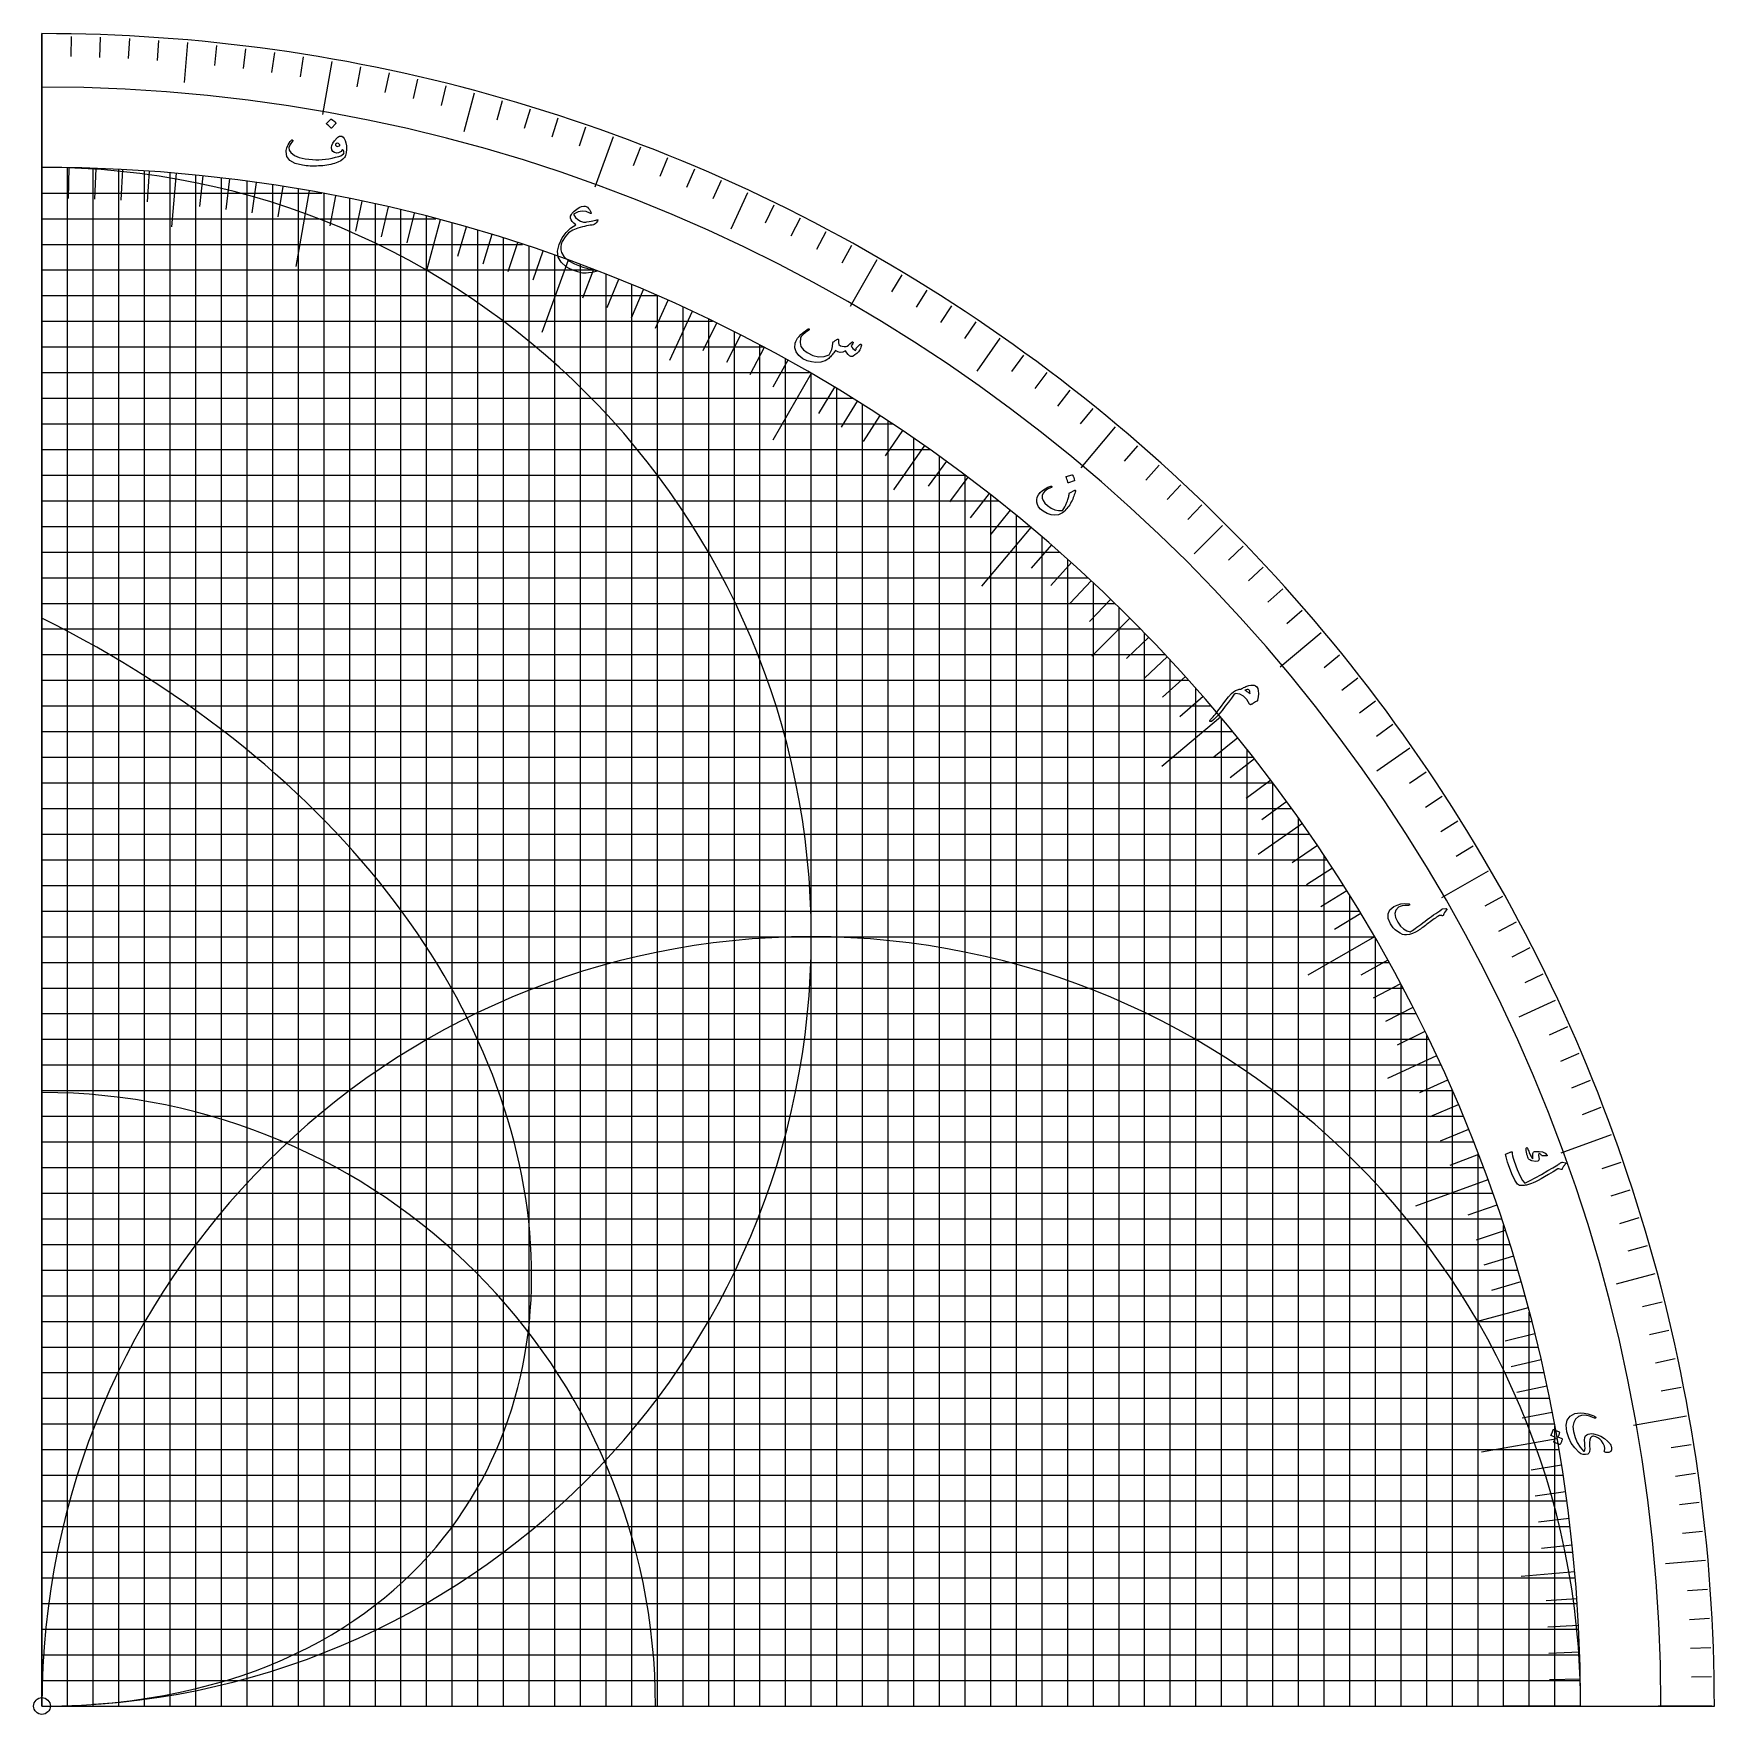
# Model space of a CAD drawing. Header units: millimetres. Extents: x -1 to 125, y -1 to 125.
import ezdxf

# ---------------------------------------------------------------- set-up
doc = ezdxf.new("R2010")
doc.units = ezdxf.units.MM
for name, color, linetype in [('CUT_INNER', 6, 'Continuous'), ('CUT_OUTER', 1, 'Continuous'), ('ENGRAVE', 7, 'Continuous'), ('ENGRAVE_FINE', 8, 'Continuous'), ('TEXT', 5, 'Continuous')]:
    doc.layers.add(name, color=color, linetype=linetype)

msp = doc.modelspace()

# ---------------------------------------------------------------- linework, layer by layer
at = {"layer": 'CUT_INNER'}
msp.add_circle((0, 0), 0.625, dxfattribs=at)
at = {"layer": 'CUT_OUTER'}
msp.add_lwpolyline([(0, 0), (125, 0), (125, 0), (124.9952, 1.0908), (124.981, 2.1816), (124.9572, 3.2721), (124.9239, 4.3624), (124.881, 5.4524), (124.8287, 6.542), (124.7668, 7.6311), (124.6955, 8.7196), (124.6147, 9.8074), (124.5243, 10.8945), (124.4245, 11.9807), (124.3152, 13.0661), (124.1965, 14.1504), (124.0683, 15.2337), (123.9306, 16.3158), (123.7835, 17.3966), (123.627, 18.4762), (123.461, 19.5543), (123.2857, 20.631), (123.101, 21.706), (122.9069, 22.7794), (122.7034, 23.8511), (122.4906, 24.921), (122.2685, 25.989), (122.037, 27.055), (121.7963, 28.1189), (121.5462, 29.1807), (121.287, 30.2402), (121.0185, 31.2975), (120.7407, 32.3524), (120.4538, 33.4048), (120.1577, 34.4547), (119.8525, 35.5019), (119.5381, 36.5465), (119.2146, 37.5882), (118.8821, 38.6271), (118.5405, 39.6631), (118.1898, 40.696), (117.8302, 41.7259), (117.4616, 42.7525), (117.084, 43.7759), (116.6976, 44.796), (116.3022, 45.8127), (115.898, 46.8258), (115.4849, 47.8354), (115.0631, 48.8414), (114.6325, 49.8436), (114.1932, 50.8421), (113.7452, 51.8367), (113.2885, 52.8273), (112.8232, 53.8139), (112.3493, 54.7964), (111.8668, 55.7747), (111.3758, 56.7488), (110.8764, 57.7186), (110.3684, 58.6839), (109.8521, 59.6448), (109.3275, 60.6012), (108.7945, 61.5529), (108.2532, 62.5), (107.7036, 63.4423), (107.1459, 64.3798), (106.58, 65.3123), (106.006, 66.2399), (105.4239, 67.1625), (104.8338, 68.0799), (104.2357, 68.9921), (103.6297, 69.8991), (103.0158, 70.8008), (102.394, 71.6971), (101.7644, 72.5879), (101.1271, 73.4732), (100.4821, 74.3528), (99.8294, 75.2269), (99.1692, 76.0952), (98.5013, 76.9577), (97.826, 77.8143), (97.1432, 78.665), (96.4531, 79.5098), (95.7556, 80.3485), (95.0507, 81.181), (94.3387, 82.0074), (93.6195, 82.8275), (92.8931, 83.6413), (92.1597, 84.4488), (91.4192, 85.2498), (90.6718, 86.0443), (89.9175, 86.8323), (89.1563, 87.6137), (88.3883, 88.3883), (87.6137, 89.1563), (86.8323, 89.9175), (86.0443, 90.6718), (85.2498, 91.4192), (84.4488, 92.1597), (83.6413, 92.8931), (82.8275, 93.6195), (82.0074, 94.3387), (81.181, 95.0507), (80.3485, 95.7556), (79.5098, 96.4531), (78.665, 97.1432), (77.8143, 97.826), (76.9577, 98.5013), (76.0952, 99.1692), (75.2269, 99.8294), (74.3528, 100.4821), (73.4732, 101.1271), (72.5879, 101.7644), (71.6971, 102.394), (70.8008, 103.0158), (69.8991, 103.6297), (68.9921, 104.2357), (68.0799, 104.8338), (67.1625, 105.4239), (66.2399, 106.006), (65.3123, 106.58), (64.3798, 107.1459), (63.4423, 107.7036), (62.5, 108.2532), (61.5529, 108.7945), (60.6012, 109.3275), (59.6448, 109.8521), (58.6839, 110.3684), (57.7186, 110.8764), (56.7488, 111.3758), (55.7747, 111.8668), (54.7964, 112.3493), (53.8139, 112.8232), (52.8273, 113.2885), (51.8367, 113.7452), (50.8421, 114.1932), (49.8436, 114.6325), (48.8414, 115.0631), (47.8354, 115.4849), (46.8258, 115.898), (45.8127, 116.3022), (44.796, 116.6976), (43.7759, 117.084), (42.7525, 117.4616), (41.7259, 117.8302), (40.696, 118.1898), (39.6631, 118.5405), (38.6271, 118.8821), (37.5882, 119.2146), (36.5465, 119.5381), (35.5019, 119.8525), (34.4547, 120.1577), (33.4048, 120.4538), (32.3524, 120.7407), (31.2975, 121.0185), (30.2402, 121.287), (29.1807, 121.5462), (28.1189, 121.7963), (27.055, 122.037), (25.989, 122.2685), (24.921, 122.4906), (23.8511, 122.7034), (22.7794, 122.9069), (21.706, 123.101), (20.631, 123.2857), (19.5543, 123.461), (18.4762, 123.627), (17.3966, 123.7835), (16.3158, 123.9306), (15.2337, 124.0683), (14.1504, 124.1965), (13.0661, 124.3152), (11.9807, 124.4245), (10.8945, 124.5243), (9.8074, 124.6147), (8.7196, 124.6955), (7.6311, 124.7668), (6.542, 124.8287), (5.4524, 124.881), (4.3624, 124.9239), (3.2721, 124.9572), (2.1816, 124.981), (1.0908, 124.9952), (0, 125), (0, 125)], close=True, dxfattribs=at)
at = {"layer": 'ENGRAVE'}
for points in [[(0, 0), (0, 125)], [(0, 124.8), (0, 120.8)], [(10.877, 124.3251), (10.6156, 121.3365)], [(21.6713, 122.904), (20.9767, 118.9648)], [(32.3006, 120.5475), (31.5242, 117.6498)], [(42.6841, 117.2736), (41.316, 113.5149)], [(0, 0), (0, 115)], [(0, 115), (0, 109.25)], [(9.5833, 0), (9.5833, 114.6)], [(10.0229, 114.5624), (9.6721, 110.5527)], [(19.9695, 113.2529), (18.9711, 107.5902)], [(19.1667, 0), (19.1667, 113.3915)], [(52.7428, 113.1072), (51.4749, 110.3883)], [(29.7642, 111.0815), (28.7224, 107.1936)], [(28.75, 0), (28.75, 111.3483)], [(39.3323, 108.0647), (37.3657, 102.6614)], [(38.3333, 0), (38.3333, 108.423)], [(62.4, 108.08), (60.4, 104.6159)], [(0, 105.4167), (45.9601, 105.4167)], [(47.9167, 0), (47.9167, 104.5418)], [(48.6011, 104.2254), (46.9001, 100.5775)], [(71.5823, 102.2302), (69.8616, 99.7727)], [(57.5, 99.5929), (54.625, 94.6133)], [(57.5, 0), (57.5, 99.5929)], [(0, 95.8333), (63.5686, 95.8333)], [(80.2199, 95.6023), (77.6487, 92.5382)], [(65.9613, 94.2025), (63.6526, 90.9054)], [(67.0833, 0), (67.0833, 93.4068)], [(73.9206, 88.0951), (70.2245, 83.6904)], [(88.2469, 88.2469), (86.1256, 86.1256)], [(0, 86.25), (76.0654, 86.25)], [(76.6667, 0), (76.6667, 85.7159)], [(3.8758, 0.1353), (5.24, 0.2507), (6.5678, 0.3993), (7.8598, 0.5797), (9.1165, 0.7909), (10.3386, 1.0315), (11.5265, 1.3004), (12.6808, 1.5967), (13.802, 1.9191), (14.8908, 2.2668), (15.9475, 2.6386), (16.9727, 3.0338), (17.9669, 3.4514), (18.9306, 3.8905), (19.8643, 4.3503), (20.7684, 4.8301), (21.6433, 5.3289), (22.4896, 5.8461), (23.3076, 6.381), (24.0977, 6.9329), (24.8603, 7.501), (25.5959, 8.0848), (26.3048, 8.6836), (26.9873, 9.2969), (27.6438, 9.924), (28.2746, 10.5644), (28.8802, 11.2175), (29.4607, 11.8828), (30.0164, 12.5598), (30.5478, 13.2479), (31.055, 13.9468), (31.5384, 14.6559), (31.9981, 15.3748), (32.4346, 16.103), (32.8479, 16.8401), (33.2384, 17.5857), (33.6063, 18.3394), (33.9519, 19.1007), (34.2753, 19.8693), (34.5767, 20.6448), (34.8564, 21.4269), (35.1146, 22.2151), (35.3514, 23.0091), (35.5671, 23.8086), (35.7618, 24.6132), (35.9357, 25.4226), (36.0891, 26.2364), (36.222, 27.0544), (36.3346, 27.8763), (36.4271, 28.7017), (36.4997, 29.5303), (36.5525, 30.3618), (36.5856, 31.196), (36.5992, 32.0326), (36.5935, 32.8713), (36.5686, 33.7117), (36.5246, 34.5538), (36.4616, 35.3971), (36.3799, 36.2414), (36.2794, 37.0865), (36.1604, 37.9321), (36.023, 38.7779), (35.8673, 39.6238), (35.6934, 40.4695), (35.5015, 41.3147), (35.2916, 42.1592), (35.0638, 43.0028), (34.8184, 43.8453), (34.5553, 44.6864), (34.2748, 45.5258), (33.9769, 46.3635), (33.6616, 47.1992), (33.3292, 48.0326), (32.9798, 48.8636), (32.6133, 49.6919), (32.23, 50.5174), (31.83, 51.3398), (31.4132, 52.159), (30.9799, 52.9748), (30.5301, 53.7869), (30.064, 54.5951), (29.5815, 55.3994), (29.0829, 56.1994), (28.5682, 56.9951), (28.0374, 57.7861), (27.4908, 58.5725), (26.9283, 59.3539), (26.3501, 60.1302), (25.7562, 60.9012), (25.1468, 61.6668), (24.5218, 62.4268), (23.8815, 63.181), (23.2259, 63.9292), (22.555, 64.6713), (21.8689, 65.4072), (21.1678, 66.1366), (20.4517, 66.8595), (19.7207, 67.5755), (18.9748, 68.2847), (18.2141, 68.9868), (17.4387, 69.6817), (16.6488, 70.3693), (15.8442, 71.0493), (15.0251, 71.7216), (14.1917, 72.3862), (13.3438, 73.0427), (12.4817, 73.6912), (11.6054, 74.3314), (10.7148, 74.9632), (9.8102, 75.5865), (8.8915, 76.2011), (7.9588, 76.8068), (7.0122, 77.4036), (6.0517, 77.9912), (5.0774, 78.5696), (4.0893, 79.1386), (3.0874, 79.6979), (2.0719, 80.2476), (1.0428, 80.7875), (0, 81.3173)], [(81.3173, 81.3173), (78.4712, 78.4712)], [(95.6023, 80.2199), (92.5382, 77.6487)], [(0, 76.6667), (85.7159, 76.6667)], [(86.25, 0), (86.25, 76.0654)], [(88.0951, 73.9206), (83.6904, 70.2245)], [(102.2302, 71.5823), (99.7727, 69.8616)], [(0, 67.0833), (93.4068, 67.0833)], [(94.2025, 65.9613), (90.9054, 63.6526)], [(95.8333, 0), (95.8333, 63.5686)], [(108.08, 62.4), (104.6159, 60.4)], [(0, 57.5), (99.5929, 57.5)], [(99.5929, 57.5), (94.6133, 54.625)], [(113.1072, 52.7428), (110.3883, 51.4749)], [(0, 47.9167), (104.5418, 47.9167)], [(104.2254, 48.6011), (100.5775, 46.9001)], [(105.4167, 0), (105.4167, 45.9601)], [(117.2736, 42.6841), (113.5149, 41.316)], [(108.0647, 39.3323), (102.6614, 37.3657)], [(0, 38.3333), (108.423, 38.3333)], [(120.5475, 32.3006), (117.6498, 31.5242)], [(111.0815, 29.7642), (107.1936, 28.7224)], [(0, 28.75), (111.3483, 28.75)], [(122.904, 21.6713), (118.9648, 20.9767)], [(0, 19.1667), (113.3915, 19.1667)], [(113.2529, 19.9695), (107.5902, 18.9711)], [(124.3251, 10.877), (121.3365, 10.6156)], [(0, 9.5833), (114.6, 9.5833)], [(114.5624, 10.0229), (110.5527, 9.6721)], [(0, 0), (125, 0)], [(0, 0), (115, 0)], [(115, 0), (109.25, 0)], [(124.8, 0), (120.8, 0)]]:
    msp.add_lwpolyline(points, dxfattribs=at)
for centre, radius, start, end in [((0, 0), 121, 0, 90), ((0, 0), 115, 0, 90), ((0, 57.5), 57.5, 270, 90), ((0, 0), 115, 0, 90), ((57.5, 0), 57.5, 0, 180), ((0, 0), 45.8561, 0, 90)]:
    msp.add_arc(centre, radius, start, end, dxfattribs=at)
at = {"layer": 'ENGRAVE_FINE'}
for points in [[(2.1781, 124.781), (2.1519, 123.2812)], [(4.3555, 124.724), (4.3031, 123.2249)], [(6.5315, 124.629), (6.453, 123.131)], [(8.7056, 124.496), (8.601, 122.9996)], [(13.0452, 124.1163), (12.8884, 122.6245)], [(15.2093, 123.8698), (15.0265, 122.3809)], [(17.3688, 123.5855), (17.16, 122.1001)], [(19.523, 123.2635), (19.2884, 121.782)], [(23.813, 122.5071), (23.5267, 121.0346)], [(25.9474, 122.0728), (25.6355, 120.6056)], [(28.0739, 121.6014), (27.7365, 120.1398)], [(30.1919, 121.0929), (29.829, 119.6375)], [(34.3995, 119.9655), (33.9861, 118.5236)], [(36.488, 119.3468), (36.0494, 117.9124)], [(38.5653, 118.6919), (38.1018, 117.2653)], [(40.6309, 118.0007), (40.1426, 116.5824)], [(44.7243, 116.5108), (44.1868, 115.1105)], [(46.7509, 115.7125), (46.189, 114.3218)], [(1.9167, 0), (1.9167, 114.984)], [(2.007, 114.9825), (1.9669, 112.6828)], [(3.8333, 0), (3.8333, 114.9361)], [(4.0134, 114.9299), (3.9332, 112.6313)], [(5.75, 0), (5.75, 114.8562)], [(6.0186, 114.8424), (5.8983, 112.5455)], [(7.6667, 0), (7.6667, 114.7442)], [(8.022, 114.7199), (7.8616, 112.4255)], [(11.5, 0), (11.5, 114.4236)], [(12.0208, 114.37), (11.7804, 112.0826)], [(48.7632, 114.879), (48.1771, 113.4982)], [(0, 113.0833), (20.9084, 113.0833)], [(13.4167, 0), (13.4167, 114.2147)], [(14.015, 114.1428), (13.7347, 111.86)], [(15.3333, 0), (15.3333, 113.9732)], [(16.0049, 113.8808), (15.6848, 111.6032)], [(17.25, 0), (17.25, 113.6989)], [(17.99, 113.5842), (17.6302, 111.3125)], [(50.7607, 114.0105), (50.1506, 112.6402)], [(21.0833, 0), (21.0833, 113.0508)], [(21.943, 112.8871), (21.5042, 110.6294)], [(23, 0), (23, 112.6765)], [(23.9098, 112.487), (23.4316, 110.2372)], [(24.9167, 0), (24.9167, 112.2682)], [(25.8694, 112.0526), (25.352, 109.8115)], [(26.8333, 0), (26.8333, 111.8256)], [(54.7087, 112.1695), (54.0512, 110.8213)], [(0, 111.1667), (29.4444, 111.1667)], [(27.821, 111.584), (27.2646, 109.3523)], [(30.6667, 0), (30.6667, 110.8357)], [(56.658, 111.1976), (55.977, 109.8611)], [(31.6983, 110.5451), (31.0643, 108.3342)], [(32.5833, 0), (32.5833, 110.2875)], [(33.6227, 109.975), (32.9503, 107.7755)], [(34.5, 0), (34.5, 109.703)], [(35.537, 109.3715), (34.8262, 107.1841)], [(58.5901, 110.1919), (57.8858, 108.8674)], [(0, 109.25), (35.9087, 109.25)], [(36.4167, 0), (36.4167, 109.0817)], [(37.4403, 108.7346), (36.6915, 106.5599)], [(60.5042, 109.1525), (59.777, 107.8406)], [(0, 107.3333), (41.2863, 107.3333)], [(40.25, 0), (40.25, 107.7262)], [(41.2123, 107.3617), (40.3881, 105.2145)], [(42.1667, 0), (42.1667, 106.9905)], [(64.2768, 106.9745), (63.5042, 105.6887)], [(43.0798, 106.6261), (42.2182, 104.4936)], [(44.9341, 105.8581), (44.0354, 103.7409)], [(44.0833, 0), (44.0833, 106.2152)], [(66.1339, 105.8364), (65.339, 104.5643)], [(46.7747, 105.0577), (45.8392, 102.9566)], [(46, 0), (46, 105.3992)], [(67.971, 104.6661), (67.154, 103.4081)], [(0, 103.5), (50.1273, 103.5)], [(50.4127, 103.3613), (49.4044, 101.2941)], [(49.8333, 0), (49.8333, 103.6419)], [(69.7873, 103.4639), (68.9485, 102.2203)], [(52.2089, 102.4658), (51.1647, 100.4164)], [(51.75, 0), (51.75, 102.6983)], [(0, 101.5833), (53.9057, 101.5833)], [(53.9892, 101.539), (52.9094, 99.5082)], [(53.6667, 0), (53.6667, 101.7098)], [(55.7531, 100.5813), (54.638, 98.5696)], [(55.5833, 0), (55.5833, 100.6752)], [(73.3556, 100.9653), (72.4739, 99.7518)], [(0, 99.6667), (57.3721, 99.6667)], [(75.1065, 99.6697), (74.2038, 98.4718)], [(59.2294, 98.5742), (58.0448, 96.6028)], [(59.4167, 0), (59.4167, 98.4615)], [(76.8346, 98.3437), (75.9111, 97.1617)], [(0, 97.75), (60.58, 97.75)], [(60.9407, 97.5255), (59.7219, 95.575)], [(61.3333, 0), (61.3333, 97.2791)], [(78.5392, 96.9878), (77.5952, 95.8221)], [(62.6335, 96.4471), (61.3808, 94.5182)], [(63.25, 0), (63.25, 96.0439)], [(64.3072, 95.3393), (63.021, 93.4325)], [(65.1667, 0), (65.1667, 94.7539)], [(0, 93.9167), (66.3676, 93.9167)], [(67.5953, 93.037), (66.2434, 91.1762)], [(81.8762, 94.1878), (80.8921, 93.0557)], [(0, 92), (69, 92)], [(69.2087, 91.8431), (67.8246, 90.0062)], [(69, 0), (69, 92)], [(83.5075, 92.7445), (82.5038, 91.6298)], [(70.8011, 90.6212), (69.385, 88.8088)], [(70.9167, 0), (70.9167, 90.5308)], [(85.1134, 91.2729), (84.0904, 90.1759)], [(0, 90.0833), (71.4842, 90.0833)], [(72.3718, 89.3718), (70.9244, 87.5843)], [(86.6934, 89.7736), (85.6514, 88.6946)], [(0, 88.1667), (73.8352, 88.1667)], [(72.8333, 0), (72.8333, 88.9961)], [(75.4468, 86.7916), (73.9379, 85.0558)], [(74.75, 0), (74.75, 87.3924)], [(89.7736, 86.6934), (88.6946, 85.6514)], [(76.95, 85.4617), (75.411, 83.7524)], [(0, 84.3333), (78.185, 84.3333)], [(91.2729, 85.1134), (90.1759, 84.0904)], [(78.4298, 84.1057), (76.8612, 82.4236)], [(78.5833, 0), (78.5833, 83.9623)], [(92.7445, 83.5075), (91.6298, 82.5038)], [(0, 82.4167), (80.2028, 82.4167)], [(79.8857, 82.7241), (78.288, 81.0696)], [(80.5, 0), (80.5, 82.1264)], [(94.1878, 81.8762), (93.0557, 80.8921)], [(0, 80.5), (82.1264, 80.5)], [(82.7241, 79.8857), (81.0696, 78.288)], [(82.4167, 0), (82.4167, 80.2028)], [(0, 78.5833), (83.9623, 78.5833)], [(84.1057, 78.4298), (82.4236, 76.8612)], [(84.3333, 0), (84.3333, 78.185)], [(96.9878, 78.5392), (95.8221, 77.5952)], [(85.4617, 76.95), (83.7524, 75.411)], [(98.3437, 76.8346), (97.1617, 75.9111)], [(86.7916, 75.4468), (85.0558, 73.9379)], [(0, 74.75), (87.3924, 74.75)], [(99.6697, 75.1065), (98.4718, 74.2038)], [(88.1667, 0), (88.1667, 73.8352)], [(100.9653, 73.3556), (99.7518, 72.4739)], [(0, 72.8333), (88.9961, 72.8333)], [(89.3718, 72.3718), (87.5843, 70.9244)], [(0, 70.9167), (90.5308, 70.9167)], [(90.6212, 70.8011), (88.8088, 69.385)], [(90.0833, 0), (90.0833, 71.4842)], [(91.8431, 69.2087), (90.0062, 67.8246)], [(103.4639, 69.7873), (102.2203, 68.9485)], [(0, 69), (92, 69)], [(92, 0), (92, 69)], [(104.6661, 67.971), (103.4081, 67.154)], [(93.037, 67.5953), (91.1762, 66.2434)], [(93.9167, 0), (93.9167, 66.3676)], [(105.8364, 66.1339), (104.5643, 65.339)], [(0, 65.1667), (94.7539, 65.1667)], [(95.3393, 64.3072), (93.4325, 63.021)], [(106.9745, 64.2768), (105.6887, 63.5042)], [(0, 63.25), (96.0439, 63.25)], [(96.4471, 62.6335), (94.5182, 61.3808)], [(0, 61.3333), (97.2791, 61.3333)], [(97.5255, 60.9407), (95.575, 59.7219)], [(97.75, 0), (97.75, 60.58)], [(109.1525, 60.5042), (107.8406, 59.777)], [(0, 59.4167), (98.4615, 59.4167)], [(98.5742, 59.2294), (96.6028, 58.0448)], [(110.1919, 58.5901), (108.8674, 57.8858)], [(99.6667, 0), (99.6667, 57.3721)], [(111.1976, 56.658), (109.8611, 55.977)], [(0, 55.5833), (100.6752, 55.5833)], [(100.5813, 55.7531), (98.5696, 54.638)], [(112.1695, 54.7087), (110.8213, 54.0512)], [(0, 53.6667), (101.7098, 53.6667)], [(101.539, 53.9892), (99.5082, 52.9094)], [(101.5833, 0), (101.5833, 53.9057)], [(0, 51.75), (102.6983, 51.75)], [(102.4658, 52.2089), (100.4164, 51.1647)], [(103.3613, 50.4127), (101.2941, 49.4044)], [(114.0105, 50.7607), (112.6402, 50.1506)], [(0, 49.8333), (103.6419, 49.8333)], [(103.5, 0), (103.5, 50.1273)], [(114.879, 48.7632), (113.4982, 48.1771)], [(105.0577, 46.7747), (102.9566, 45.8392)], [(115.7125, 46.7509), (114.3218, 46.189)], [(0, 46), (105.3992, 46)], [(0, 44.0833), (106.2152, 44.0833)], [(105.8581, 44.9341), (103.7409, 44.0354)], [(116.5108, 44.7243), (115.1105, 44.1868)], [(106.6261, 43.0798), (104.4936, 42.2182)], [(0, 42.1667), (106.9905, 42.1667)], [(0, 40.25), (107.7262, 40.25)], [(107.3617, 41.2123), (105.2145, 40.3881)], [(107.3333, 0), (107.3333, 41.2863)], [(118.0007, 40.6309), (116.5824, 40.1426)], [(118.6919, 38.5653), (117.2653, 38.1018)], [(108.7346, 37.4403), (106.5599, 36.6915)], [(119.3468, 36.488), (117.9124, 36.0494)], [(0, 36.4167), (109.0817, 36.4167)], [(109.3715, 35.537), (107.1841, 34.8262)], [(109.25, 0), (109.25, 35.9087)], [(0, 34.5), (109.703, 34.5)], [(119.9655, 34.3995), (118.5236, 33.9861)], [(109.975, 33.6227), (107.7755, 32.9503)], [(0, 32.5833), (110.2875, 32.5833)], [(110.5451, 31.6983), (108.3342, 31.0643)], [(0, 30.6667), (110.8357, 30.6667)], [(121.0929, 30.1919), (119.6375, 29.829)], [(111.1667, 0), (111.1667, 29.4444)], [(111.584, 27.821), (109.3523, 27.2646)], [(121.6014, 28.0739), (120.1398, 27.7365)], [(0, 26.8333), (111.8256, 26.8333)], [(112.0526, 25.8694), (109.8115, 25.352)], [(122.0728, 25.9474), (120.6056, 25.6355)], [(0, 24.9167), (112.2682, 24.9167)], [(112.487, 23.9098), (110.2372, 23.4316)], [(0, 23), (112.6765, 23)], [(122.5071, 23.813), (121.0346, 23.5267)], [(112.8871, 21.943), (110.6294, 21.5042)], [(0, 21.0833), (113.0508, 21.0833)], [(113.0833, 0), (113.0833, 20.9084)], [(123.2635, 19.523), (121.782, 19.2884)], [(113.5842, 17.99), (111.3125, 17.6302)], [(0, 17.25), (113.6989, 17.25)], [(123.5855, 17.3688), (122.1001, 17.16)], [(0, 15.3333), (113.9732, 15.3333)], [(113.8808, 16.0049), (111.6032, 15.6848)], [(123.8698, 15.2093), (122.3809, 15.0265)], [(114.1428, 14.015), (111.86, 13.7347)], [(0, 13.4167), (114.2147, 13.4167)], [(124.1163, 13.0452), (122.6245, 12.8884)], [(0, 11.5), (114.4236, 11.5)], [(114.37, 12.0208), (112.0826, 11.7804)], [(0, 7.6667), (114.7442, 7.6667)], [(114.7199, 8.022), (112.4255, 7.8616)], [(124.496, 8.7056), (122.9996, 8.601)], [(124.629, 6.5315), (123.131, 6.453)], [(0, 5.75), (114.8562, 5.75)], [(114.8424, 6.0186), (112.5455, 5.8983)], [(0, 3.8333), (114.9361, 3.8333)], [(114.9299, 4.0134), (112.6313, 3.9332)], [(124.724, 4.3555), (123.2249, 4.3031)], [(0, 1.9167), (114.984, 1.9167)], [(114.9825, 2.007), (112.6828, 1.9669)], [(124.781, 2.1781), (123.2812, 2.1519)]]:
    msp.add_lwpolyline(points, dxfattribs=at)
at = {"layer": 'TEXT'}
for points in [[(21.5954, 118.5957), (21.6031, 118.6008), (21.6128, 118.603), (21.6248, 118.6021), (21.6388, 118.5982), (21.7325, 118.5398), (21.8186, 118.4735), (21.8971, 118.3993), (21.9681, 118.3172), (21.9743, 118.3056), (21.976, 118.2948), (21.9731, 118.2848), (21.9657, 118.2757), (21.6513, 117.9348), (21.6406, 117.9273), (21.6285, 117.9272), (21.6152, 117.9346), (21.6005, 117.9494), (21.5879, 117.9622), (21.5677, 117.9816), (21.5401, 118.0077), (21.505, 118.0403), (21.4617, 118.0796), (21.4096, 118.1258), (21.3487, 118.1788), (21.2789, 118.2386), (21.2699, 118.2481), (21.2661, 118.2566), (21.2675, 118.2642), (21.274, 118.2709)], [(22.3082, 117.3395), (22.4121, 117.3273), (22.5064, 117.2688), (22.5911, 117.1642), (22.6661, 117.0133), (22.7222, 116.825), (22.7506, 116.6078), (22.7512, 116.3618), (22.7242, 116.0871), (22.7079, 115.9887), (22.6835, 115.8991), (22.6509, 115.8184), (22.6102, 115.7465), (22.4896, 115.6106), (22.3264, 115.4901), (22.1206, 115.3849), (21.8723, 115.2946), (21.7348, 115.2568), (21.594, 115.223), (21.4499, 115.1933), (21.3024, 115.1677), (21.1512, 115.1462), (20.996, 115.1289), (20.8368, 115.1157), (20.6736, 115.1066), (20.5105, 115.1012), (20.3516, 115.0991), (20.197, 115.1003), (20.0466, 115.1048), (19.9001, 115.113), (19.7573, 115.1254), (19.6181, 115.1418), (19.4826, 115.1623), (18.9264, 115.3025), (18.5356, 115.5185), (18.3099, 115.8122), (18.2497, 116.1845), (18.2591, 116.2672), (18.2786, 116.3602), (18.3082, 116.4633), (18.348, 116.5766), (18.403, 116.6992), (18.4709, 116.8158), (18.5517, 116.9265), (18.6455, 117.0311), (18.6589, 117.0427), (18.6735, 117.0501), (18.6895, 117.0535), (18.7068, 117.0527), (18.7228, 117.0478), (18.7349, 117.039), (18.743, 117.0263), (18.7472, 117.0096), (18.7477, 116.9919), (18.7445, 116.9761), (18.7377, 116.9621), (18.7272, 116.9501), (18.5458, 116.7014), (18.4631, 116.4774), (18.4786, 116.2783), (18.5917, 116.1041), (18.8688, 115.8966), (19.2324, 115.7407), (19.6829, 115.6355), (20.2207, 115.58), (20.4597, 115.5727), (20.7011, 115.5762), (20.945, 115.5906), (21.1915, 115.6159), (21.4403, 115.652), (21.6911, 115.6991), (21.9441, 115.7571), (22.1993, 115.826), (22.3373, 115.8734), (22.4461, 115.9322), (22.5257, 116.0025), (22.5759, 116.0845), (22.5699, 116.1487), (22.5527, 116.2099), (22.5244, 116.268), (22.4848, 116.3229), (22.4795, 116.3263), (22.4718, 116.3241), (22.4617, 116.3166), (22.4493, 116.3035), (22.3535, 116.2004), (22.2545, 116.1281), (22.1523, 116.0866), (22.0468, 116.0758), (21.8639, 116.1078), (21.7333, 116.1874), (21.655, 116.3149), (21.6289, 116.4904), (21.6569, 116.6358), (21.7389, 116.8046), (21.8751, 116.9968), (22.0658, 117.212), (22.123, 117.2633), (22.1825, 117.3016), (22.2442, 117.3271), (22.3082, 117.3395)], [(22.2285, 116.6139), (22.2516, 116.6331), (22.2614, 116.6549), (22.2578, 116.6792), (22.2407, 116.7061), (22.1643, 116.7778), (22.09, 116.8057), (22.0181, 116.7897), (21.9486, 116.7299), (21.9372, 116.7097), (21.932, 116.691), (21.9331, 116.6738), (21.9404, 116.6579), (22.0034, 116.5995), (22.0724, 116.5726), (22.1474, 116.5774), (22.2285, 116.6139)], [(40.5117, 112.1142), (40.5962, 112.107), (40.6795, 112.0754), (40.7617, 112.0194), (40.8425, 111.9392), (40.8813, 111.8919), (40.916, 111.8457), (40.9466, 111.8007), (40.9731, 111.7568), (40.9955, 111.7144), (41.0141, 111.6737), (41.0288, 111.6348), (41.0396, 111.5977), (41.0435, 111.5639), (41.0312, 111.5485), (41.0028, 111.5514), (40.9582, 111.5726), (40.6727, 111.6989), (40.3785, 111.7343), (40.0761, 111.6786), (39.7661, 111.5318), (39.7544, 111.5192), (39.7492, 111.5036), (39.7505, 111.485), (39.7583, 111.4634), (39.8888, 111.2667), (40.0496, 111.1095), (40.2408, 110.9917), (40.4626, 110.913), (40.5053, 110.9064), (40.5635, 110.9064), (40.6372, 110.9131), (40.7265, 110.9264), (40.8923, 110.9589), (41.0388, 110.9873), (41.1661, 111.0117), (41.274, 111.0322), (41.3626, 111.0488), (41.4318, 111.0616), (41.4816, 111.0706), (41.5119, 111.0758), (41.5517, 111.0736), (41.5671, 111.0565), (41.5582, 111.0244), (41.525, 110.9772), (41.4211, 110.8597), (41.3372, 110.7746), (41.273, 110.7221), (41.2286, 110.7022), (41.1112, 110.692), (40.9852, 110.6763), (40.8507, 110.655), (40.7078, 110.6281), (40.5564, 110.5955), (40.3967, 110.5573), (40.2285, 110.5134), (40.0521, 110.4637), (39.6814, 110.3153), (39.3639, 110.0985), (39.0993, 109.8137), (38.8875, 109.4615), (38.8104, 109.256), (38.7745, 109.0525), (38.7793, 108.8508), (38.8248, 108.6509), (39.0048, 108.3403), (39.33, 108.0545), (39.8, 107.7922), (40.4151, 107.5514), (40.5129, 107.5214), (40.619, 107.4911), (40.7333, 107.4602), (40.8559, 107.4289), (40.9866, 107.3974), (41.1251, 107.3662), (41.2716, 107.3352), (41.4259, 107.3044), (41.452, 107.2975), (41.4699, 107.2888), (41.4797, 107.2784), (41.4815, 107.2663), (41.4394, 107.2266), (41.3178, 107.1885), (41.1167, 107.1517), (40.8363, 107.116), (40.6689, 107.1013), (40.5258, 107.0973), (40.407, 107.1039), (40.3124, 107.1213), (39.973, 107.2195), (39.6721, 107.3271), (39.4094, 107.4444), (39.185, 107.5718), (38.7956, 107.9085), (38.5763, 108.2998), (38.5276, 108.7468), (38.6506, 109.2497), (38.8857, 109.7404), (39.1712, 110.1453), (39.5075, 110.464), (39.8951, 110.6961), (39.7479, 110.8374), (39.6337, 110.9681), (39.5524, 111.0882), (39.5043, 111.1977), (39.495, 111.2383), (39.4936, 111.2796), (39.4999, 111.3215), (39.5139, 111.3641), (39.5711, 111.4718), (39.6352, 111.5702), (39.7065, 111.6592), (39.7848, 111.7389), (39.9705, 111.8891), (40.1537, 112.0017), (40.3341, 112.0768), (40.5117, 112.1142)], [(61.136, 101.761), (61.1554, 101.7757), (61.1738, 101.7834), (61.191, 101.7844), (61.2072, 101.7784), (61.2245, 101.765), (61.2364, 101.7488), (61.2428, 101.7299), (61.2438, 101.7082), (61.2359, 101.6376), (61.2127, 101.5582), (61.1742, 101.4699), (61.1205, 101.3727), (61.0172, 101.2233), (60.8992, 101.0933), (60.7666, 100.9826), (60.6194, 100.8912), (60.5771, 100.8733), (60.5369, 100.864), (60.4989, 100.8631), (60.4629, 100.8708), (60.3507, 100.9285), (60.2457, 101.0171), (60.1478, 101.1367), (60.0568, 101.2871), (59.8533, 101.1996), (59.66, 101.1754), (59.4769, 101.2148), (59.3035, 101.3176), (59.2428, 101.2269), (59.1818, 101.1414), (59.1204, 101.0609), (59.0586, 100.9855), (58.9962, 100.9145), (58.9327, 100.8475), (58.8683, 100.7845), (58.8029, 100.7254), (58.673, 100.6256), (58.5304, 100.5467), (58.375, 100.4885), (58.2069, 100.4511), (57.8508, 100.4258), (57.5098, 100.4595), (57.1836, 100.552), (56.8716, 100.7036), (56.5581, 100.9417), (56.3576, 101.2152), (56.2698, 101.5249), (56.2952, 101.8711), (56.3328, 101.98), (56.3949, 102.099), (56.4815, 102.2281), (56.5927, 102.3671), (56.7281, 102.5119), (56.8848, 102.6537), (57.063, 102.7925), (57.2626, 102.9281), (57.2767, 102.9357), (57.2908, 102.939), (57.3046, 102.9379), (57.3182, 102.9326), (57.3303, 102.9244), (57.3394, 102.9149), (57.3455, 102.904), (57.3487, 102.8919), (57.3474, 102.8775), (57.3423, 102.8645), (57.3335, 102.8527), (57.3211, 102.8423), (57.0612, 102.6588), (56.8692, 102.4957), (56.7448, 102.3533), (56.6877, 102.2319), (56.6573, 101.9112), (56.7302, 101.625), (56.906, 101.3732), (57.1849, 101.1549), (57.6261, 100.9407), (58.0484, 100.8436), (58.4529, 100.8641), (58.8401, 101.0024), (58.9435, 101.1819), (59.0245, 101.3878), (59.0827, 101.6204), (59.1182, 101.8796), (59.1196, 101.9071), (59.1247, 101.9295), (59.1336, 101.9467), (59.1462, 101.9588), (59.1991, 101.9947), (59.2492, 102.0281), (59.2963, 102.0591), (59.3406, 102.0876), (59.3816, 102.1132), (59.4192, 102.1352), (59.4531, 102.1537), (59.4835, 102.1687), (59.4988, 102.1736), (59.511, 102.1721), (59.5202, 102.1641), (59.5264, 102.1497), (59.5285, 102.1403), (59.5308, 102.1262), (59.5334, 102.1076), (59.5362, 102.0842), (59.5388, 102.0566), (59.5406, 102.0249), (59.5415, 101.9893), (59.5416, 101.9496), (59.5435, 101.8723), (59.549, 101.8138), (59.558, 101.7741), (59.5705, 101.7533), (59.6807, 101.6757), (59.8081, 101.6274), (59.9528, 101.6083), (60.115, 101.6185), (60.1879, 101.6459), (60.2801, 101.7068), (60.3914, 101.8012), (60.5221, 101.9293), (60.5346, 101.9414), (60.5491, 101.9492), (60.5656, 101.9529), (60.5842, 101.9524), (60.6003, 101.9496), (60.6138, 101.9438), (60.6248, 101.935), (60.6333, 101.9232), (60.6338, 101.8853), (60.6092, 101.8294), (60.5595, 101.7554), (60.4847, 101.6633), (60.5419, 101.5549), (60.6163, 101.4616), (60.708, 101.3835), (60.8169, 101.3204), (60.835, 101.3536), (60.8466, 101.3824), (60.8518, 101.4068), (60.8505, 101.4267), (60.8474, 101.4466), (60.8487, 101.4639), (60.8544, 101.4785), (60.8646, 101.4905)], [(76.9941, 92.0279), (77.0032, 92.0286), (77.0128, 92.0257), (77.0227, 92.019), (77.0329, 92.0088), (77.0852, 91.912), (77.1269, 91.8121), (77.1582, 91.7091), (77.1791, 91.6029), (77.1787, 91.5897), (77.1748, 91.5795), (77.1674, 91.5723), (77.1565, 91.568), (76.7157, 91.4262), (76.7026, 91.4249), (76.6922, 91.4307), (76.6843, 91.4437), (76.6789, 91.4637), (76.6743, 91.4811), (76.6664, 91.5079), (76.6554, 91.5441), (76.6411, 91.5897), (76.6231, 91.6451), (76.6008, 91.7108), (76.5743, 91.7867), (76.5434, 91.8729), (76.5403, 91.8856), (76.5412, 91.8949), (76.5462, 91.9009), (76.5552, 91.9034)], [(77.2359, 90.811), (77.2128, 90.7163), (77.1861, 90.6196), (77.1558, 90.5208), (77.122, 90.4199), (77.0837, 90.3169), (77.04, 90.2117), (76.9909, 90.1042), (76.9365, 89.9946), (76.8791, 89.8881), (76.8179, 89.7862), (76.7529, 89.6888), (76.684, 89.5959), (76.6112, 89.5073), (76.5341, 89.4227), (76.4529, 89.3422), (76.3675, 89.2656), (76.2708, 89.1912), (76.1733, 89.1295), (76.0748, 89.0804), (75.9754, 89.044), (75.7048, 88.9985), (75.4244, 89.0263), (75.1337, 89.1271), (74.8323, 89.3008), (74.6384, 89.4549), (74.493, 89.6193), (74.3959, 89.7942), (74.3471, 89.9798), (74.3482, 90.1655), (74.3927, 90.347), (74.4809, 90.5242), (74.6128, 90.6972), (74.7818, 90.8565), (74.9705, 90.9877), (75.1791, 91.0908), (75.4076, 91.1657), (75.4382, 91.1705), (75.4616, 91.1679), (75.478, 91.1577), (75.4873, 91.1399), (75.4902, 91.1165), (75.4795, 91.0961), (75.4553, 91.0785), (75.4174, 91.0637), (75.1557, 90.9483), (74.96, 90.8107), (74.8302, 90.6514), (74.766, 90.4706), (74.7662, 90.2829), (74.8304, 90.0955), (74.9587, 89.9082), (75.1508, 89.7208), (75.419, 89.5372), (75.6944, 89.4165), (75.9775, 89.3587), (76.2685, 89.3637), (76.2763, 89.366), (76.2853, 89.3715), (76.2953, 89.3803), (76.3065, 89.3924), (76.3848, 89.4956), (76.4618, 89.628), (76.5372, 89.7896), (76.6111, 89.9805), (76.645, 90.0793), (76.6755, 90.1722), (76.7026, 90.2591), (76.7262, 90.34), (76.7459, 90.4148), (76.7613, 90.4837), (76.7723, 90.5464), (76.779, 90.6031), (76.7836, 90.6317), (76.792, 90.6547), (76.8041, 90.6719), (76.8198, 90.6835), (77.1862, 90.8736), (77.2118, 90.881), (77.2286, 90.8731), (77.2367, 90.8497), (77.2359, 90.811)], [(89.5978, 76.0013), (89.6698, 76.044), (89.7429, 76.0847), (89.8172, 76.1234), (89.8928, 76.1602), (89.9696, 76.1941), (90.0474, 76.2242), (90.1263, 76.2506), (90.2063, 76.2731), (90.3603, 76.3033), (90.4929, 76.3117), (90.604, 76.2985), (90.6937, 76.2637), (90.7933, 76.1796), (90.8642, 76.0544), (90.9061, 75.8881), (90.9187, 75.6809), (90.9179, 75.6204), (90.9152, 75.5601), (90.9107, 75.4999), (90.9043, 75.4399), (90.8962, 75.3799), (90.8868, 75.3196), (90.8759, 75.2589), (90.8635, 75.1979), (90.8547, 75.1646), (90.8422, 75.1367), (90.8261, 75.1142), (90.8063, 75.097), (90.7141, 75.0433), (90.6314, 74.9958), (90.5582, 74.9544), (90.4945, 74.9193), (90.4413, 74.8907), (90.3996, 74.8691), (90.3692, 74.8544), (90.3503, 74.8466), (90.3223, 74.843), (90.2984, 74.8486), (90.2785, 74.8635), (90.2628, 74.8875), (90.0512, 75.2293), (89.8038, 75.4734), (89.5212, 75.6195), (89.2042, 75.6675), (89.1736, 75.6637), (89.1475, 75.6546), (89.1259, 75.6401), (89.109, 75.6202), (88.902, 75.3266), (88.6814, 75.0271), (88.447, 74.7217), (88.199, 74.4104), (87.854, 74.0049), (87.5879, 73.734), (87.4011, 73.5972), (87.2938, 73.5943), (87.2812, 73.6193), (87.286, 73.6516), (87.3083, 73.6912), (87.348, 73.7382), (87.4367, 73.8291), (87.5265, 73.9268), (87.6175, 74.0311), (87.7094, 74.1422), (87.8026, 74.2593), (87.8972, 74.3818), (87.993, 74.5096), (88.0903, 74.6429), (88.4161, 75.0901), (88.6845, 75.4323), (88.8961, 75.6689), (89.0512, 75.7997), (89.1325, 75.8498), (89.2105, 75.8923), (89.2851, 75.9273), (89.3563, 75.9548), (89.4236, 75.9755), (89.4863, 75.9902), (89.5444, 75.9988), (89.5978, 76.0013)], [(89.9167, 75.9202), (89.9626, 75.8965), (90.009, 75.8699), (90.0557, 75.8401), (90.1029, 75.8074), (90.1503, 75.7718), (90.1977, 75.7337), (90.2451, 75.693), (90.2925, 75.6498), (90.2872, 75.7621), (90.2714, 75.8496), (90.2452, 75.9123), (90.2086, 75.9503), (90.1448, 75.9785), (90.0749, 75.9828), (89.9988, 75.9634), (89.9167, 75.9202)], [(104.9363, 59.599), (104.9546, 59.5987), (104.9703, 59.594), (104.9834, 59.5847), (104.9938, 59.5708), (104.9998, 59.5544), (104.9994, 59.5375), (104.9926, 59.52), (104.9795, 59.5019), (104.9007, 59.4007), (104.8376, 59.3047), (104.79, 59.2138), (104.7581, 59.128), (104.7448, 59.1005), (104.7219, 59.0819), (104.6895, 59.0723), (104.6476, 59.0717), (104.6259, 59.0742), (104.605, 59.0764), (104.585, 59.0783), (104.5659, 59.08), (104.548, 59.0816), (104.5315, 59.0832), (104.5165, 59.0849), (104.5029, 59.0866), (104.4787, 59.0888), (104.453, 59.0857), (104.426, 59.0771), (104.3975, 59.0633), (104.3229, 59.0139), (104.2423, 58.9589), (104.1556, 58.8982), (104.0629, 58.8319), (103.9639, 58.7601), (103.8586, 58.6833), (103.7468, 58.6014), (103.6286, 58.5145), (103.5118, 58.4259), (103.4014, 58.3436), (103.2974, 58.2676), (103.1999, 58.1979), (103.1087, 58.134), (103.0237, 58.0755), (102.945, 58.0224), (102.8725, 57.9746), (102.6524, 57.8428), (102.4305, 57.7418), (102.2068, 57.6714), (101.9815, 57.6316), (101.8347, 57.6336), (101.6765, 57.6754), (101.5067, 57.7567), (101.3254, 57.8774), (101.1504, 58.0202), (101.0023, 58.1633), (100.881, 58.307), (100.7866, 58.4515), (100.6213, 58.8545), (100.6067, 59.2044), (100.7435, 59.5021), (101.0325, 59.7474), (101.2836, 59.8697), (101.5553, 59.9455), (101.8479, 59.9746), (102.1612, 59.9566), (102.181, 59.9528), (102.1961, 59.9455), (102.2066, 59.9347), (102.2123, 59.9204), (102.2152, 59.9033), (102.2145, 59.8886), (102.2101, 59.8763), (102.2021, 59.8663), (102.1885, 59.8546), (102.1734, 59.8465), (102.1569, 59.8421), (102.139, 59.8414), (101.8799, 59.8272), (101.6691, 59.7982), (101.5065, 59.7546), (101.3921, 59.6965), (101.1979, 59.4826), (101.1256, 59.2253), (101.1747, 58.9245), (101.3446, 58.5795), (101.55, 58.2985), (101.772, 58.0867), (102.0111, 57.9439), (102.2676, 57.8701), (102.3441, 57.918), (102.4323, 57.9759), (102.5323, 58.0439), (102.6441, 58.1218), (102.7677, 58.2102), (102.9033, 58.3095), (103.0509, 58.4198), (103.2104, 58.541), (103.376, 58.6641), (103.5395, 58.7846), (103.7007, 58.9025), (103.8597, 59.0176), (104.0167, 59.1298), (104.1719, 59.2388), (104.3251, 59.3445), (104.4765, 59.4469), (104.6186, 59.552), (104.6365, 59.561), (104.6542, 59.5677), (104.6718, 59.572), (104.6893, 59.574)], [(112.5101, 41.1598), (112.5123, 41.1501), (112.5116, 41.1408), (112.508, 41.1318), (112.5016, 41.1231), (112.4947, 41.1185), (112.4867, 41.1149), (112.4777, 41.1123), (112.4676, 41.1107), (112.1729, 41.1201), (112.1422, 41.1231), (112.1174, 41.129), (112.0984, 41.1377), (112.0852, 41.1492), (112.0453, 41.2045), (112.0033, 41.2486), (111.9592, 41.2815), (111.9131, 41.3031), (111.893, 41.3034), (111.8777, 41.2873), (111.867, 41.2548), (111.8609, 41.2059), (111.8616, 41.1751), (111.8633, 41.1435), (111.8658, 41.1112), (111.8694, 41.0783), (111.8739, 41.0443), (111.8796, 41.0091), (111.8865, 40.9725), (111.8945, 40.9346), (111.8888, 40.7915), (111.7981, 40.7134), (111.6227, 40.7001), (111.3626, 40.7511), (111.2799, 40.7809), (111.2115, 40.8146), (111.1576, 40.8522), (111.1179, 40.8936), (111.0868, 40.9436), (111.0546, 41.0167), (111.0214, 41.113), (110.9871, 41.2324), (110.9709, 41.2938), (110.9575, 41.3528), (110.947, 41.4094), (110.9395, 41.4638), (110.934, 41.5154), (110.9295, 41.5639), (110.9263, 41.6095), (110.9241, 41.652), (110.9283, 41.6802), (110.9368, 41.7025), (110.9496, 41.7188), (110.9668, 41.729), (110.987, 41.7332), (111.004, 41.7291), (111.0178, 41.717), (111.0286, 41.6968), (111.0585, 41.6306), (111.0913, 41.5552), (111.1268, 41.4703), (111.165, 41.376), (111.2362, 41.2001), (111.2981, 41.0651), (111.351, 40.971), (111.3949, 40.9179), (111.4036, 40.9121), (111.4127, 40.9106), (111.4223, 40.9135), (111.4324, 40.9206), (111.4378, 40.9274), (111.4413, 40.9377), (111.4428, 40.9514), (111.4423, 40.9686), (111.424, 41.1227), (111.4191, 41.1881), (111.4222, 41.2468), (111.4332, 41.2988), (111.4522, 41.344), (111.4786, 41.3861), (111.5104, 41.417), (111.5478, 41.4368), (111.5907, 41.4455), (111.8973, 41.4575), (112.1528, 41.4139), (112.3571, 41.3147), (112.5101, 41.1598)], [(113.8796, 40.5273), (113.8375, 40.4807), (113.7985, 40.4339), (113.7627, 40.3868), (113.7301, 40.3394), (113.7007, 40.2915), (113.6747, 40.2427), (113.652, 40.193), (113.6328, 40.1424), (113.6195, 40.1209), (113.5997, 40.1083), (113.5733, 40.1046), (113.5403, 40.1098), (113.3627, 40.1476), (113.3438, 40.1507), (113.3282, 40.1522), (113.316, 40.152), (113.307, 40.1502), (112.9413, 39.9291), (112.6096, 39.7324), (112.3121, 39.56), (112.0488, 39.4118), (111.82, 39.2879), (111.6259, 39.1888), (111.4666, 39.1144), (111.342, 39.0645), (111.1034, 38.9808), (111.0263, 38.9585), (110.9475, 38.9398), (110.8672, 38.9245), (110.7854, 38.9128), (110.7018, 38.9049), (110.6165, 38.9012), (110.5293, 38.9015), (110.4404, 38.9059), (110.2737, 39.0108), (110.0817, 39.3035), (109.8629, 39.7832), (109.6149, 40.4495), (109.5451, 40.6604), (109.4855, 40.8575), (109.4363, 41.0407), (109.3974, 41.21), (109.3982, 41.2271), (109.4036, 41.2411), (109.4136, 41.2521), (109.4282, 41.26), (109.5006, 41.2922), (109.5666, 41.321), (109.6263, 41.3465), (109.6797, 41.3685), (109.7274, 41.3873), (109.77, 41.4032), (109.8075, 41.4162), (109.8399, 41.4262), (109.8585, 41.4308), (109.8709, 41.4282), (109.877, 41.4185), (109.8768, 41.4016), (109.885, 41.2762), (109.9143, 41.1218), (109.9646, 40.9382), (110.0357, 40.7253), (110.2667, 40.0965), (110.4748, 39.6144), (110.6618, 39.2794), (110.829, 39.0919), (110.9771, 39.1445), (111.2357, 39.2696), (111.6047, 39.4676), (112.0838, 39.7389), (112.5617, 40.0156), (112.9223, 40.2271), (113.1659, 40.3729), (113.2926, 40.4527), (113.3268, 40.4757), (113.3588, 40.4973), (113.3886, 40.5174), (113.4162, 40.5361), (113.4413, 40.5531), (113.4636, 40.5684), (113.4831, 40.582), (113.4997, 40.5939), (113.537, 40.6171), (113.5751, 40.6321), (113.6141, 40.639), (113.6539, 40.6378), (113.8724, 40.6091), (113.8877, 40.6057), (113.8989, 40.6002), (113.9061, 40.5926), (113.9092, 40.5828), (113.907, 40.5687), (113.9014, 40.5547), (113.8923, 40.541), (113.8796, 40.5273)], [(116.7796, 19.07), (116.8075, 19.2448), (116.7791, 19.43), (116.6944, 19.6255), (116.5534, 19.8309), (116.4307, 19.9554), (116.2928, 20.0527), (116.1399, 20.123), (115.972, 20.1662), (115.9396, 20.1678), (115.9071, 20.1628), (115.8744, 20.1512), (115.8415, 20.1331), (115.7468, 20.0337), (115.6881, 19.8845), (115.6651, 19.6856), (115.6778, 19.4369), (115.6922, 19.1918), (115.6743, 19.0092), (115.6243, 18.8892), (115.5425, 18.8316), (115.3574, 18.7966), (115.1859, 18.8059), (115.0281, 18.8594), (114.8839, 18.9569), (114.5628, 19.2879), (114.3047, 19.6532), (114.1091, 20.0532), (113.9757, 20.4885), (113.9216, 20.9803), (114.0025, 21.3711), (114.2195, 21.6619), (114.5734, 21.8525), (114.7786, 21.8988), (115.0086, 21.912), (115.2633, 21.8919), (115.5427, 21.8381), (115.6218, 21.8158), (115.6985, 21.7921), (115.7728, 21.7668), (115.8448, 21.7401), (115.9148, 21.7117), (115.9832, 21.6813), (116.0499, 21.6489), (116.1151, 21.6145), (116.143, 21.5947), (116.1566, 21.5748), (116.1557, 21.5549), (116.1403, 21.5349), (116.1192, 21.5215), (116.0968, 21.515), (116.0731, 21.5156), (116.0481, 21.5231), (115.673, 21.6692), (115.3467, 21.7356), (115.0694, 21.7232), (114.841, 21.6325), (114.6188, 21.4379), (114.4828, 21.1887), (114.4324, 20.8846), (114.4673, 20.5251), (114.5843, 20.0775), (114.7497, 19.6844), (114.964, 19.3455), (115.2278, 19.0603), (115.2488, 19.044), (115.2678, 19.0397), (115.2848, 19.0474), (115.2999, 19.0671), (115.3217, 19.1404), (115.3301, 19.2629), (115.3249, 19.4344), (115.3058, 19.655), (115.2952, 19.881), (115.3175, 20.0589), (115.3728, 20.1886), (115.4613, 20.2703), (115.5733, 20.3206), (115.6948, 20.3505), (115.8258, 20.3598), (115.9663, 20.3485), (116.2503, 20.2812), (116.5208, 20.1656), (116.7778, 20.0017), (117.0211, 19.7892), (117.0799, 19.7315), (117.132, 19.6746), (117.1774, 19.6186), (117.2161, 19.5634), (117.2483, 19.5094), (117.2743, 19.4569), (117.2942, 19.4061), (117.3079, 19.3569), (117.3219, 19.1579), (117.2565, 19.024), (117.1117, 18.9551), (116.8879, 18.951), (116.8251, 18.9652), (116.7862, 18.9897), (116.771, 19.0247), (116.7796, 19.07)], [(113.6039, 19.9852), (113.6113, 19.9801), (113.6167, 19.9721), (113.6199, 19.9611), (113.621, 19.9472), (113.6109, 19.8949), (113.5985, 19.8439), (113.584, 19.794), (113.5672, 19.7455), (113.548, 19.6978), (113.5261, 19.6506), (113.5014, 19.6039), (113.474, 19.5577), (113.4649, 19.5481), (113.4543, 19.5428), (113.4424, 19.5417), (113.4291, 19.5449), (113.0013, 19.7159), (112.9951, 19.7216), (112.9934, 19.7311), (112.9963, 19.7447), (113.0037, 19.7623), (113.0112, 19.7747), (113.021, 19.7946), (113.033, 19.822), (113.0474, 19.8567), (113.0643, 19.8993), (113.084, 19.95), (113.1066, 20.0089), (113.1319, 20.076), (112.7985, 20.2106), (112.7878, 20.2176), (112.7836, 20.2283), (112.7859, 20.2428), (112.7947, 20.2609), (112.8024, 20.2767), (112.8137, 20.3013), (112.8286, 20.335), (112.8472, 20.3776), (112.8692, 20.4297), (112.8946, 20.4921), (112.9234, 20.5648), (112.9555, 20.6476), (112.9617, 20.6568), (112.9687, 20.6615), (112.9764, 20.662), (112.985, 20.6581), (113.3999, 20.4825), (113.4074, 20.4774), (113.4127, 20.4694), (113.416, 20.4585), (113.4172, 20.4446), (113.4109, 20.4005), (113.4021, 20.3572), (113.3909, 20.3148), (113.3772, 20.2733), (113.3613, 20.2327), (113.3437, 20.193), (113.3242, 20.1543), (113.3029, 20.1166)]]:
    msp.add_lwpolyline(points, close=True, dxfattribs=at)

doc.saveas('drawing.dxf')
